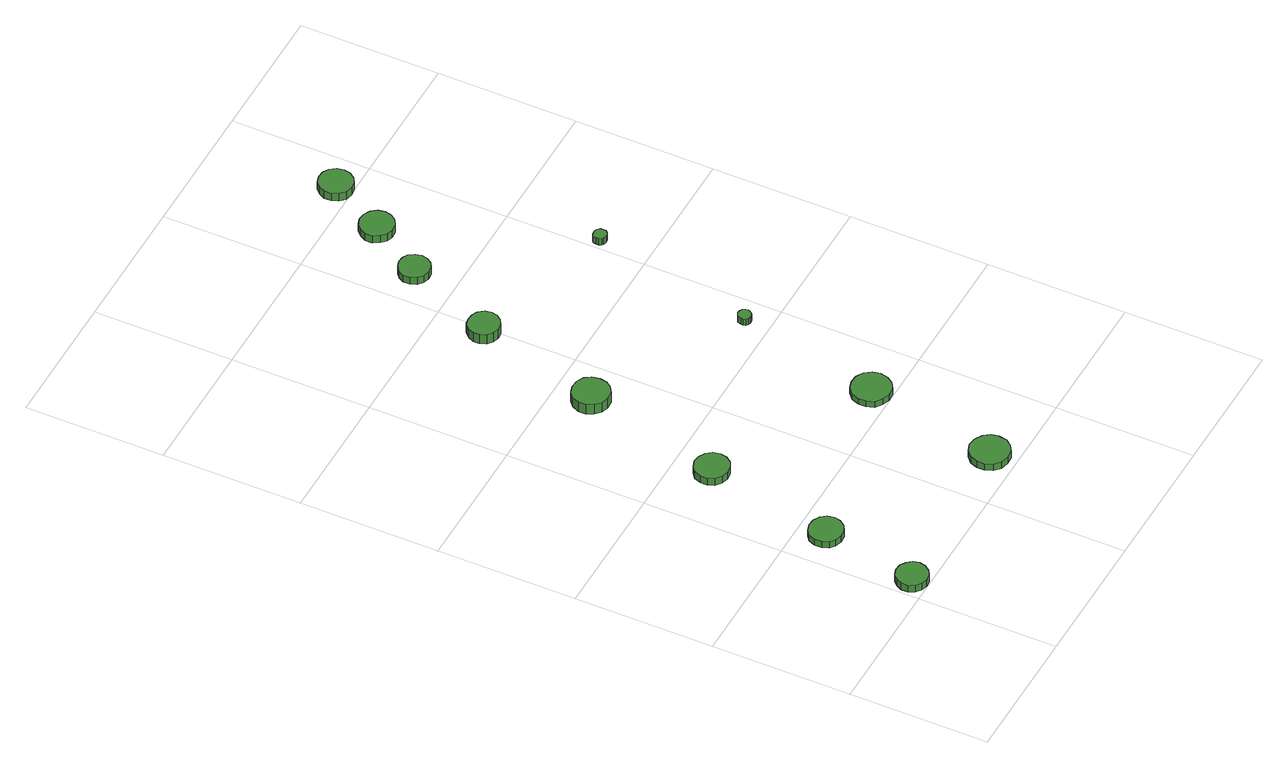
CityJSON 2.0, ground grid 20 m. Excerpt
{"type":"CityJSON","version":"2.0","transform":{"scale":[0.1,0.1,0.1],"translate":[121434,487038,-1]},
"CityObjects":{
"tree1":{"type":"SolitaryVegetationObject","attributes":{"function":"something"},"geometry":[{"type":"MultiSurface","lod":"1","boundaries":[[[0,1,2,3,4,5,6,7,8,9,10,11,12,13,14]],[[15,16,17,18,19,20,21,22,23,24,25,26,27,28,29]],[[0,29,28,1]],[[1,28,27,2]],[[2,27,26,3]],[[3,26,25,4]],[[4,25,24,5]],[[5,24,23,6]],[[6,23,22,7]],[[7,22,21,8]],[[8,21,20,9]],[[9,20,19,10]],[[10,19,18,11]],[[11,18,17,12]],[[12,17,16,13]],[[13,16,15,14]],[[14,15,29,0]]]}]},
"tree2":{"type":"SolitaryVegetationObject","attributes":{"function":"something"},"geometry":[{"type":"MultiSurface","lod":"1","boundaries":[[[30,31,32,33,34,35,36,37,38,39,40,41,42,43,44]],[[45,46,47,48,49,50,51,52,53,54,55,56,57,58,59]],[[30,59,58,31]],[[31,58,57,32]],[[32,57,56,33]],[[33,56,55,34]],[[34,55,54,35]],[[35,54,53,36]],[[36,53,52,37]],[[37,52,51,38]],[[38,51,50,39]],[[39,50,49,40]],[[40,49,48,41]],[[41,48,47,42]],[[42,47,46,43]],[[43,46,45,44]],[[44,45,59,30]]]}]},
"tree3":{"type":"SolitaryVegetationObject","attributes":{"function":"something"},"geometry":[{"type":"MultiSurface","lod":"1","boundaries":[[[60,61,62,63,64,65,66,67,68,69,70,71,72,73,74]],[[75,76,77,78,79,80,81,82,83,84,85,86,87,88,89]],[[60,89,88,61]],[[61,88,87,62]],[[62,87,86,63]],[[63,86,85,64]],[[64,85,84,65]],[[65,84,83,66]],[[66,83,82,67]],[[67,82,81,68]],[[68,81,80,69]],[[69,80,79,70]],[[70,79,78,71]],[[71,78,77,72]],[[72,77,76,73]],[[73,76,75,74]],[[74,75,89,60]]]}]},
"tree4":{"type":"SolitaryVegetationObject","attributes":{"function":"something"},"geometry":[{"type":"MultiSurface","lod":"1","boundaries":[[[90,91,92,93,94,95,96,97,98,99,100,101,102,103,104]],[[105,106,107,108,109,110,111,112,113,114,115,116,117,118,119]],[[90,119,118,91]],[[91,118,117,92]],[[92,117,116,93]],[[93,116,115,94]],[[94,115,114,95]],[[95,114,113,96]],[[96,113,112,97]],[[97,112,111,98]],[[98,111,110,99]],[[99,110,109,100]],[[100,109,108,101]],[[101,108,107,102]],[[102,107,106,103]],[[103,106,105,104]],[[104,105,119,90]]]}]},
"tree5":{"type":"SolitaryVegetationObject","attributes":{"function":"something"},"geometry":[{"type":"MultiSurface","lod":"1","boundaries":[[[120,121,122,123,124,125,126,127,128,129,130,131,132,133,134]],[[135,136,137,138,139,140,141,142,143,144,145,146,147,148,149]],[[120,149,148,121]],[[121,148,147,122]],[[122,147,146,123]],[[123,146,145,124]],[[124,145,144,125]],[[125,144,143,126]],[[126,143,142,127]],[[127,142,141,128]],[[128,141,140,129]],[[129,140,139,130]],[[130,139,138,131]],[[131,138,137,132]],[[132,137,136,133]],[[133,136,135,134]],[[134,135,149,120]]]}]},
"tree6":{"type":"SolitaryVegetationObject","attributes":{"function":"something"},"geometry":[{"type":"MultiSurface","lod":"1","boundaries":[[[150,151,152,153,154,155,156,157,158,159,160,161,162,163,164]],[[165,166,167,168,169,170,171,172,173,174,175,176,177,178,179]],[[150,179,178,151]],[[151,178,177,152]],[[152,177,176,153]],[[153,176,175,154]],[[154,175,174,155]],[[155,174,173,156]],[[156,173,172,157]],[[157,172,171,158]],[[158,171,170,159]],[[159,170,169,160]],[[160,169,168,161]],[[161,168,167,162]],[[162,167,166,163]],[[163,166,165,164]],[[164,165,179,150]]]}]},
"tree7":{"type":"SolitaryVegetationObject","attributes":{"function":"something"},"geometry":[{"type":"MultiSurface","lod":"1","boundaries":[[[180,181,182,183,184,185,186,187,188,189,190,191,192,193,194]],[[195,196,197,198,199,200,201,202,203,204,205,206,207,208,209]],[[180,209,208,181]],[[181,208,207,182]],[[182,207,206,183]],[[183,206,205,184]],[[184,205,204,185]],[[185,204,203,186]],[[186,203,202,187]],[[187,202,201,188]],[[188,201,200,189]],[[189,200,199,190]],[[190,199,198,191]],[[191,198,197,192]],[[192,197,196,193]],[[193,196,195,194]],[[194,195,209,180]]]}]},
"tree8":{"type":"SolitaryVegetationObject","attributes":{"function":"something"},"geometry":[{"type":"MultiSurface","lod":"1","boundaries":[[[210,211,212,213,214,215,216,217,218,219,220,221,222,223,224]],[[225,226,227,228,229,230,231,232,233,234,235,236,237,238,239]],[[210,239,238,211]],[[211,238,237,212]],[[212,237,236,213]],[[213,236,235,214]],[[214,235,234,215]],[[215,234,233,216]],[[216,233,232,217]],[[217,232,231,218]],[[218,231,230,219]],[[219,230,229,220]],[[220,229,228,221]],[[221,228,227,222]],[[222,227,226,223]],[[223,226,225,224]],[[224,225,239,210]]]}]},
"tree9":{"type":"SolitaryVegetationObject","attributes":{"function":"something"},"geometry":[{"type":"MultiSurface","lod":"1","boundaries":[[[240,241,242,243,244,245,246,247,248,249,250,251,252,253,254]],[[255,256,257,258,259,260,261,262,263,264,265,266,267,268,269]],[[240,269,268,241]],[[241,268,267,242]],[[242,267,266,243]],[[243,266,265,244]],[[244,265,264,245]],[[245,264,263,246]],[[246,263,262,247]],[[247,262,261,248]],[[248,261,260,249]],[[249,260,259,250]],[[250,259,258,251]],[[251,258,257,252]],[[252,257,256,253]],[[253,256,255,254]],[[254,255,269,240]]]}]},
"tree10":{"type":"SolitaryVegetationObject","attributes":{"function":"something"},"geometry":[{"type":"MultiSurface","lod":"1","boundaries":[[[270,271,272,273,274,275,276,277,278,279,280,281,282,283,284]],[[285,286,287,288,289,290,291,292,293,294,295,296,297,298,299]],[[270,299,298,271]],[[271,298,297,272]],[[272,297,296,273]],[[273,296,295,274]],[[274,295,294,275]],[[275,294,293,276]],[[276,293,292,277]],[[277,292,291,278]],[[278,291,290,279]],[[279,290,289,280]],[[280,289,288,281]],[[281,288,287,282]],[[282,287,286,283]],[[283,286,285,284]],[[284,285,299,270]]]}]},
"tree11":{"type":"SolitaryVegetationObject","attributes":{"function":"something"},"geometry":[{"type":"MultiSurface","lod":"1","boundaries":[[[300,301,302,303,304,305,306,307,308,309,310,311,312,313,314]],[[315,316,317,318,319,320,321,322,323,324,325,326,327,328,329]],[[300,329,328,301]],[[301,328,327,302]],[[302,327,326,303]],[[303,326,325,304]],[[304,325,324,305]],[[305,324,323,306]],[[306,323,322,307]],[[307,322,321,308]],[[308,321,320,309]],[[309,320,319,310]],[[310,319,318,311]],[[311,318,317,312]],[[312,317,316,313]],[[313,316,315,314]],[[314,315,329,300]]]}]},
"tree12":{"type":"SolitaryVegetationObject","attributes":{"function":"something"},"geometry":[{"type":"MultiSurface","lod":"1","boundaries":[[[330,331,332,333,334,335,336,337,338,339,340,341,342,343,344]],[[345,346,347,348,349,350,351,352,353,354,355,356,357,358,359]],[[330,359,358,331]],[[331,358,357,332]],[[332,357,356,333]],[[333,356,355,334]],[[334,355,354,335]],[[335,354,353,336]],[[336,353,352,337]],[[337,352,351,338]],[[338,351,350,339]],[[339,350,349,340]],[[340,349,348,341]],[[341,348,347,342]],[[342,347,346,343]],[[343,346,345,344]],[[344,345,359,330]]]}]}
},
"vertices":[
[51,24,18],[49,33,18],[43,40,18],[35,45,18],[26,46,18],[17,43,18],[10,37,18],[6,28,18],[6,19,18],[10,10,18],[17,4,18],[26,1,18],[35,2,18],[43,7,18],[49,15,18],[49,15,6],[43,7,6],[35,2,6],[26,1,6],[17,4,6],[10,10,6],[6,19,6],[6,28,6],[10,37,6],[17,43,6],[26,46,6],[35,45,6],[43,40,6],[49,33,6],[51,24,6],
[78,162,17],[76,171,17],[70,179,17],[61,184,17],[51,185,17],[41,182,17],[34,176,17],[30,167,17],[30,156,17],[34,147,17],[41,141,17],[51,138,17],[61,139,17],[70,144,17],[76,152,17],[76,152,6],[70,144,6],[61,139,6],[51,138,6],[41,141,6],[34,147,6],[30,156,6],[30,167,6],[34,176,6],[41,182,6],[51,185,6],[61,184,6],[70,179,6],[76,171,6],[78,162,6],
[117,347,18],[115,357,18],[109,365,18],[100,370,18],[90,372,18],[80,368,18],[72,362,18],[68,352,18],[68,342,18],[72,333,18],[80,326,18],[90,323,18],[100,324,18],[109,329,18],[115,337,18],[115,337,6],[109,329,6],[100,324,6],[90,323,6],[80,326,6],[72,333,6],[68,342,6],[68,352,6],[72,362,6],[80,368,6],[90,372,6],[100,370,6],[109,365,6],[115,357,6],[117,347,6],
[310,38,17],[308,49,17],[301,58,17],[291,64,17],[279,66,17],[268,62,17],[259,54,17],[255,43,17],[255,32,17],[259,21,17],[268,13,17],[279,10,17],[291,11,17],[301,17,17],[308,26,17],[308,26,6],[301,17,6],[291,11,6],[279,10,6],[268,13,6],[259,21,6],[255,32,6],[255,43,6],[259,54,6],[268,62,6],[279,66,6],[291,64,6],[301,58,6],[308,49,6],[310,38,6],
[168,548,23],[166,559,23],[160,568,23],[150,573,23],[139,574,23],[129,571,23],[121,564,23],[116,554,23],[116,543,23],[121,533,23],[129,525,23],[139,522,23],[150,523,23],[160,529,23],[166,537,23],[166,537,6],[160,529,6],[150,523,6],[139,522,6],[129,525,6],[121,533,6],[116,543,6],[116,554,6],[121,564,6],[129,571,6],[139,574,6],[150,573,6],[160,568,6],[166,559,6],[168,548,6],
[347,229,16],[344,240,16],[338,249,16],[328,255,16],[316,256,16],[305,253,16],[296,245,16],[292,234,16],[292,223,16],[296,212,16],[305,205,16],[316,201,16],[328,202,16],[338,208,16],[344,217,16],[344,217,6],[338,208,6],[328,202,6],[316,201,6],[305,205,6],[296,212,6],[292,223,6],[292,234,6],[296,245,6],[305,253,6],[316,256,6],[328,255,6],[338,249,6],[344,240,6],[347,229,6],
[217,730,22],[215,739,22],[209,747,22],[201,751,22],[192,752,22],[183,750,22],[176,743,22],[172,735,22],[172,726,22],[176,717,22],[183,711,22],[192,708,22],[201,709,22],[209,714,22],[215,721,22],[215,721,6],[209,714,6],[201,709,6],[192,708,6],[183,711,6],[176,717,6],[172,726,6],[172,735,6],[176,743,6],[183,750,6],[192,752,6],[201,751,6],[209,747,6],[215,739,6],[217,730,6],
[375,436,17],[374,440,17],[372,443,17],[369,445,17],[365,446,17],[361,444,17],[358,442,17],[357,438,17],[357,435,17],[358,431,17],[361,428,17],[365,427,17],[369,428,17],[372,430,17],[374,433,17],[374,433,6],[372,430,6],[369,428,6],[365,427,6],[361,428,6],[358,431,6],[357,435,6],[357,438,6],[358,442,6],[361,444,6],[365,446,6],[369,445,6],[372,443,6],[374,440,6],[375,436,6],
[275,861,18],[273,870,18],[268,878,18],[260,882,18],[251,883,18],[242,880,18],[235,874,18],[231,866,18],[231,857,18],[235,848,18],[242,842,18],[251,839,18],[260,840,18],[268,845,18],[273,852,18],[273,852,6],[268,845,6],[260,840,6],[251,839,6],[242,842,6],[235,848,6],[231,857,6],[231,866,6],[235,874,6],[242,880,6],[251,883,6],[260,882,6],[268,878,6],[273,870,6],[275,861,6],
[326,940,19],[324,950,19],[318,958,19],[309,963,19],[299,964,19],[290,961,19],[283,954,19],[278,945,19],[278,935,19],[283,926,19],[290,919,19],[299,916,19],[309,917,19],[318,922,19],[324,930,19],[324,930,6],[318,922,6],[309,917,6],[299,916,6],[290,919,6],[283,926,6],[278,935,6],[278,945,6],[283,954,6],[290,961,6],[299,964,6],[309,963,6],[318,958,6],[324,950,6],[326,940,6],
[425,672,17],[425,676,17],[422,679,17],[419,681,17],[415,681,17],[411,680,17],[408,678,17],[407,674,17],[407,670,17],[408,666,17],[411,664,17],[415,663,17],[419,663,17],[422,665,17],[425,668,17],[425,668,6],[422,665,6],[419,663,6],[415,663,6],[411,664,6],[408,666,6],[407,670,6],[407,674,6],[408,678,6],[411,680,6],[415,681,6],[419,681,6],[422,679,6],[425,676,6],[425,672,6],
[372,1023,19],[370,1033,19],[364,1041,19],[356,1046,19],[346,1047,19],[336,1044,19],[329,1037,19],[325,1028,19],[325,1018,19],[329,1009,19],[336,1002,19],[346,999,19],[356,1000,19],[364,1005,19],[370,1013,19],[370,1013,6],[364,1005,6],[356,1000,6],[346,999,6],[336,1002,6],[329,1009,6],[325,1018,6],[325,1028,6],[329,1037,6],[336,1044,6],[346,1047,6],[356,1046,6],[364,1041,6],[370,1033,6],[372,1023,6]
]}
